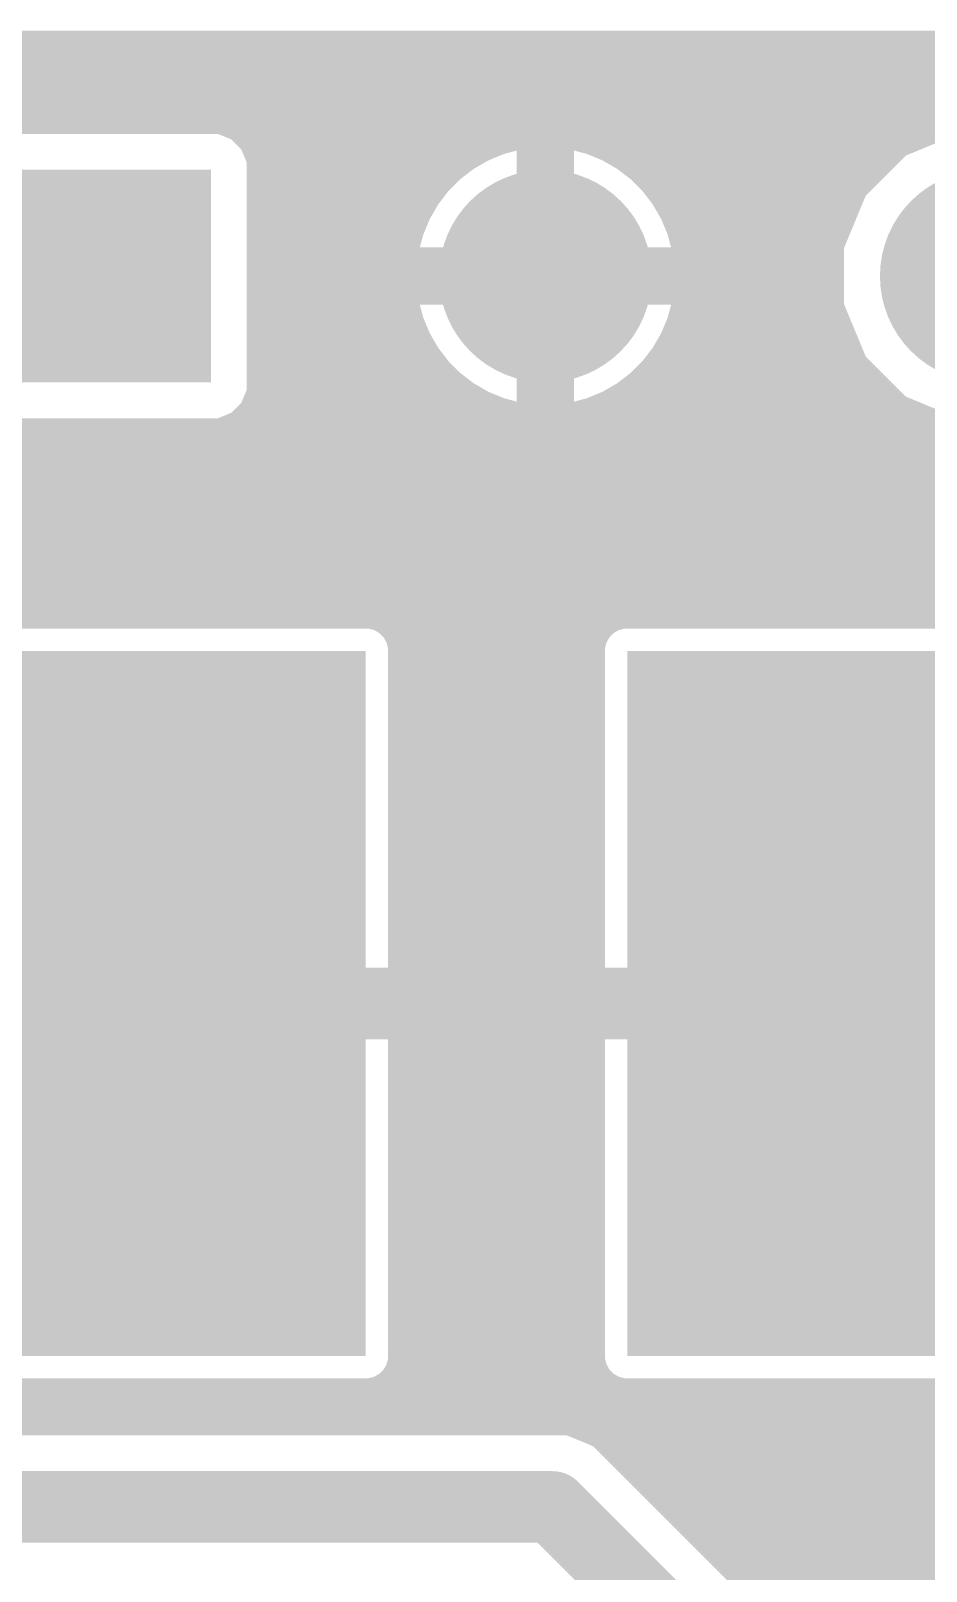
# Model space of a CAD drawing. Extents: x 0.9 to 48.7, y 1 to 48.5.
# Drawn here: x 19.48 to 29.64, y 31.02 to 48.5 of the extents above; entities that cross this region are included whole.
import ezdxf

# ---------------------------------------------------------------- set-up
doc = ezdxf.new("R2010")
doc.units = 0
doc.layers.add('1', color=22, linetype='CONTINUOUS')
doc.layers.add('17', color=82, linetype='CONTINUOUS')

# ---------------------------------------------------------------- blocks, each defined once
blk = doc.blocks.new('RECT')
blk.add_solid([(-0.5, -0.5), (0.5, -0.5), (-0.5, 0.5), (0.5, 0.5)])
blk = doc.blocks.new('SQUAREP')
blk.add_solid([(-0.5, -0.5), (0.5, -0.5), (-0.5, 0.5), (0.5, 0.5)])
blk = doc.blocks.new('ROUNDP')
at = {"const_width": 0.5}
blk.add_lwpolyline([(0, -0.25, 1), (0, 0.25, 1), (0, -0.25)], format="xyb", dxfattribs=at)

msp = doc.modelspace()

# ---------------------------------------------------------------- linework, layer by layer
at = {"layer": '1'}
for points, const_width in [([(1.2192, 48.3008), (47.9808, 48.3008)], 0.4064), ([(1.2192, 47.9552), (47.9808, 47.9552)], 0.4064), ([(1.2192, 47.5488), (47.9808, 47.5488)], 0.4064), ([(21.6478, 47.5361), (18.9922, 47.5361)], 0.4064), ([(21.8718, 47.4433), (21.6478, 47.5361)], 0.4064), ([(29.9588, 47.5361), (29.2913, 47.2596)], 0.4064), ([(22.0433, 47.2718), (21.8718, 47.4433)], 0.4064), ([(24.9947, 47.3552), (24.7841, 47.2988)], 0.4064), ([(25.1982, 47.382), (24.9947, 47.3552)], 0.4064), ([(25.1982, 45.8418), (25.1982, 47.382)], 0.4064), ([(25.4418, 47.382), (25.4418, 45.8418)], 0.4064), ([(25.6453, 47.3552), (25.4418, 47.382)], 0.4064), ([(25.8559, 47.2988), (25.6453, 47.3552)], 0.4064), ([(22.1361, 47.0478), (22.0433, 47.2718)], 0.4064), ([(24.5826, 47.2153), (24.3937, 47.1063)], 0.4064), ([(24.7841, 47.2988), (24.5826, 47.2153)], 0.4064), ([(26.0574, 47.2153), (25.8559, 47.2988)], 0.4064), ([(26.2463, 47.1063), (26.0574, 47.2153)], 0.4064), ([(29.2913, 47.2596), (28.7804, 46.7487)], 0.4064), ([(22.0969, 47.1424), (24.4563, 47.1424)], 0.4064), ([(22.1361, 44.3922), (22.1361, 47.0478)], 0.4064), ([(24.3937, 47.1063), (24.2207, 46.9735)], 0.4064), ([(25.1982, 47.1424), (25.4418, 47.1424)], 0.4064), ([(26.1837, 47.1424), (29.174, 47.1424)], 0.4064), ([(26.4193, 46.9735), (26.2463, 47.1063)], 0.4064), ([(24.2207, 46.9735), (24.0665, 46.8193)], 0.4064), ([(26.5735, 46.8193), (26.4193, 46.9735)], 0.4064), ([(22.1361, 46.736), (24.0026, 46.736)], 0.4064), ([(24.0665, 46.8193), (23.9337, 46.6463)], 0.4064), ([(25.1982, 46.736), (25.4418, 46.736)], 0.4064), ([(26.7063, 46.6463), (26.5735, 46.8193)], 0.4064), ([(26.6374, 46.736), (28.7751, 46.736)], 0.4064), ([(28.7804, 46.7487), (28.5039, 46.0812)], 0.4064), ([(23.9337, 46.6463), (23.8247, 46.4574)], 0.4064), ([(26.8153, 46.4574), (26.7063, 46.6463)], 0.4064), ([(22.1361, 46.3296), (23.7717, 46.3296)], 0.4064), ([(23.8247, 46.4574), (23.7412, 46.2559)], 0.4064), ([(25.1982, 46.3296), (25.4418, 46.3296)], 0.4064), ([(26.8988, 46.2559), (26.8153, 46.4574)], 0.4064), ([(26.8683, 46.3296), (28.6068, 46.3296)], 0.4064), ([(23.7412, 46.2559), (23.6848, 46.0453)], 0.4064), ([(26.9552, 46.0453), (26.8988, 46.2559)], 0.4064), ([(23.6848, 46.0453), (23.658, 45.8418)], 0.4064), ([(26.982, 45.8418), (26.9552, 46.0453)], 0.4064), ([(28.5039, 46.0812), (28.5039, 45.3588)], 0.4064), ([(20.32, 45.72), (11.43, 45.72)], 0.8128), ([(22.1361, 45.9232), (23.6687, 45.9232)], 0.4064), ([(23.658, 45.8418), (25.1982, 45.8418)], 0.4064), ([(25.1982, 45.9232), (25.4418, 45.9232)], 0.4064), ([(25.4418, 45.8418), (25.1982, 45.8418)], 0.4064), ([(25.1982, 45.8418), (25.1982, 45.5982)], 0.4064), ([(25.4418, 45.5982), (25.4418, 45.8418)], 0.4064), ([(25.4418, 45.8418), (26.982, 45.8418)], 0.4064), ([(26.9713, 45.9232), (28.5039, 45.9232)], 0.4064), ([(22.1361, 45.5168), (23.6687, 45.5168)], 0.4064), ([(25.1982, 45.5982), (23.658, 45.5982)], 0.4064), ([(23.658, 45.5982), (23.6848, 45.3947)], 0.4064), ([(25.1982, 44.058), (25.1982, 45.5982)], 0.4064), ([(25.1982, 45.5982), (25.4418, 45.5982)], 0.4064), ([(25.1982, 45.5168), (25.4418, 45.5168)], 0.4064), ([(25.4418, 45.5982), (25.4418, 44.058)], 0.4064), ([(26.982, 45.5982), (25.4418, 45.5982)], 0.4064), ([(26.9552, 45.3947), (26.982, 45.5982)], 0.4064), ([(26.9713, 45.5168), (28.5039, 45.5168)], 0.4064), ([(23.6848, 45.3947), (23.7412, 45.1841)], 0.4064), ([(26.8988, 45.1841), (26.9552, 45.3947)], 0.4064), ([(28.5039, 45.3588), (28.7804, 44.6913)], 0.4064), ([(22.1361, 45.1104), (23.7717, 45.1104)], 0.4064), ([(23.7412, 45.1841), (23.8247, 44.9826)], 0.4064), ([(25.1982, 45.1104), (25.4418, 45.1104)], 0.4064), ([(26.8153, 44.9826), (26.8988, 45.1841)], 0.4064), ([(26.8683, 45.1104), (28.6068, 45.1104)], 0.4064), ([(23.8247, 44.9826), (23.9337, 44.7937)], 0.4064), ([(26.7063, 44.7937), (26.8153, 44.9826)], 0.4064), ([(23.9337, 44.7937), (24.0665, 44.6207)], 0.4064), ([(26.5735, 44.6207), (26.7063, 44.7937)], 0.4064), ([(22.1361, 44.704), (24.0026, 44.704)], 0.4064), ([(24.0665, 44.6207), (24.2207, 44.4665)], 0.4064), ([(25.1982, 44.704), (25.4418, 44.704)], 0.4064), ([(26.4193, 44.4665), (26.5735, 44.6207)], 0.4064), ([(26.6374, 44.704), (28.7751, 44.704)], 0.4064), ([(28.7804, 44.6913), (29.2913, 44.1804)], 0.4064), ([(22.0433, 44.1682), (22.1361, 44.3922)], 0.4064), ([(24.2207, 44.4665), (24.3937, 44.3337)], 0.4064), ([(26.2463, 44.3337), (26.4193, 44.4665)], 0.4064), ([(22.0969, 44.2976), (24.4563, 44.2976)], 0.4064), ([(24.3937, 44.3337), (24.5826, 44.2247)], 0.4064), ([(24.5826, 44.2247), (24.7841, 44.1412)], 0.4064), ([(25.1982, 44.2976), (25.4418, 44.2976)], 0.4064), ([(25.8559, 44.1412), (26.0574, 44.2247)], 0.4064), ([(26.0574, 44.2247), (26.2463, 44.3337)], 0.4064), ([(26.1837, 44.2976), (29.174, 44.2976)], 0.4064), ([(21.8718, 43.9967), (22.0433, 44.1682)], 0.4064), ([(24.7841, 44.1412), (24.9947, 44.0848)], 0.4064), ([(24.9947, 44.0848), (25.1982, 44.058)], 0.4064), ([(25.4418, 44.058), (25.6453, 44.0848)], 0.4064), ([(25.6453, 44.0848), (25.8559, 44.1412)], 0.4064), ([(29.2913, 44.1804), (29.9588, 43.9039)], 0.4064), ([(11.038, 43.8912), (38.492, 43.8912)], 0.4064), ([(18.9922, 43.9039), (21.6478, 43.9039)], 0.4064), ([(21.6478, 43.9039), (21.8718, 43.9967)], 0.4064), ([(10.6316, 43.4848), (38.8984, 43.4848)], 0.4064), ([(10.2252, 43.0784), (39.3048, 43.0784)], 0.4064), ([(9.8188, 42.672), (39.7112, 42.672)], 0.4064), ([(9.4124, 42.2656), (40.1176, 42.2656)], 0.4064), ([(23.3402, 41.9222), (17.9832, 41.9222)], 0.4064), ([(23.4565, 41.891), (23.3402, 41.9222)], 0.4064), ([(23.5607, 41.8309), (23.4565, 41.891)], 0.4064), ([(23.5116, 41.8592), (26.0184, 41.8592)], 0.4064), ([(23.6458, 41.7457), (23.5607, 41.8309)], 0.4064), ([(25.9693, 41.8309), (25.8841, 41.7457)], 0.4064), ([(26.0735, 41.891), (25.9693, 41.8309)], 0.4064), ([(26.1898, 41.9222), (26.0735, 41.891)], 0.4064), ([(31.5468, 41.9222), (26.1898, 41.9222)], 0.4064), ([(23.706, 41.6415), (23.6458, 41.7457)], 0.4064), ([(23.7372, 41.5252), (23.706, 41.6415)], 0.4064), ([(25.824, 41.6415), (25.7928, 41.5252)], 0.4064), ([(25.8841, 41.7457), (25.824, 41.6415)], 0.4064), ([(23.7372, 37.6682), (23.7372, 41.5252)], 0.4064), ([(23.7372, 41.4528), (25.7928, 41.4528)], 0.4064), ([(25.7928, 41.5252), (25.7928, 37.6682)], 0.4064), ([(23.7372, 41.0464), (25.7928, 41.0464)], 0.4064), ([(23.7372, 40.64), (25.7928, 40.64)], 0.4064), ([(23.7372, 40.2336), (25.7928, 40.2336)], 0.4064), ([(23.7372, 39.8272), (25.7928, 39.8272)], 0.4064), ([(23.7372, 39.4208), (25.7928, 39.4208)], 0.4064), ([(23.7372, 39.0144), (25.7928, 39.0144)], 0.4064), ([(23.7372, 38.608), (25.7928, 38.608)], 0.4064), ([(23.7372, 38.2016), (25.7928, 38.2016)], 0.4064), ([(23.7372, 37.7952), (25.7928, 37.7952)], 0.4064), ([(17.9832, 37.6682), (23.7372, 37.6682)], 0.4064), ([(25.7928, 37.6682), (31.5468, 37.6682)], 0.4064), ([(17.9832, 37.3888), (31.5468, 37.3888)], 0.4064), ([(23.7372, 37.2618), (17.9832, 37.2618)], 0.4064), ([(23.7372, 33.4048), (23.7372, 37.2618)], 0.4064), ([(31.5468, 37.2618), (25.7928, 37.2618)], 0.4064), ([(25.7928, 37.2618), (25.7928, 33.4048)], 0.4064), ([(23.7372, 36.9824), (25.7928, 36.9824)], 0.4064), ([(23.7372, 36.576), (25.7928, 36.576)], 0.4064), ([(23.7372, 36.1696), (25.7928, 36.1696)], 0.4064), ([(23.7372, 35.7632), (25.7928, 35.7632)], 0.4064), ([(23.7372, 35.3568), (25.7928, 35.3568)], 0.4064), ([(23.7372, 34.9504), (25.7928, 34.9504)], 0.4064), ([(23.7372, 34.544), (25.7928, 34.544)], 0.4064), ([(23.7372, 34.1376), (25.7928, 34.1376)], 0.4064), ([(23.7372, 33.7312), (25.7928, 33.7312)], 0.4064), ([(23.706, 33.2885), (23.7372, 33.4048)], 0.4064), ([(25.7928, 33.4048), (25.824, 33.2885)], 0.4064), ([(23.6458, 33.1843), (23.706, 33.2885)], 0.4064), ([(23.7158, 33.3248), (25.8142, 33.3248)], 0.4064), ([(25.824, 33.2885), (25.8841, 33.1843)], 0.4064), ([(23.3402, 33.0078), (23.4565, 33.039)], 0.4064), ([(23.4565, 33.039), (23.5607, 33.0991)], 0.4064), ([(23.5607, 33.0991), (23.6458, 33.1843)], 0.4064), ([(25.8841, 33.1843), (25.9693, 33.0991)], 0.4064), ([(25.9693, 33.0991), (26.0735, 33.039)], 0.4064), ([(26.0735, 33.039), (26.1898, 33.0078)], 0.4064), ([(6.1305, 32.9184), (39.624, 32.9184)], 0.4064), ([(17.9832, 33.0078), (23.3402, 33.0078)], 0.4064), ([(26.1898, 33.0078), (31.5468, 33.0078)], 0.4064), ([(25.6021, 32.766), (12.4979, 32.766)], 0.4064), ([(25.9755, 32.6113), (25.6021, 32.766)], 0.4064), ([(26.2613, 32.3255), (25.9755, 32.6113)], 0.4064), ([(26.0748, 32.512), (39.624, 32.512)], 0.4064), ([(28.9255, 29.6613), (26.2613, 32.3255)], 0.4064), ([(26.2613, 32.3255), (26.2613, 32.3255)], 0.4064), ([(26.4812, 32.1056), (39.624, 32.1056)], 0.4064), ([(25.4, 31.75), (12.7, 31.75)], 0.8128), ([(28.35, 28.8), (25.4, 31.75)], 0.8128), ([(26.8876, 31.6992), (39.624, 31.6992)], 0.4064), ([(27.294, 31.2928), (39.624, 31.2928)], 0.4064), ([(27.7004, 30.8864), (39.624, 30.8864)], 0.4064)]:
    msp.add_lwpolyline(points, dxfattribs=dict(at, const_width=const_width))
for points, const_width in [([(21.6866, 47.63, 1), (21.6089, 47.4422)], 0.2032), ([(21.6478, 47.4345, 1), (21.6478, 47.6377)], 0.2032), ([(21.9437, 47.5151, 1), (21.8, 47.3714)], 0.2032), ([(21.8329, 47.3494, 1), (21.9107, 47.5372)], 0.2032), ([(24.9815, 47.456, 1), (25.008, 47.2545)], 0.2032), ([(25.021, 47.2571, 1), (24.9684, 47.4534)], 0.2032), ([(25.2998, 47.382, 1), (25.0966, 47.382)], 0.2032), ([(25.2115, 47.2813, 1), (25.1849, 47.4827)], 0.2032), ([(25.5434, 47.382, 1), (25.3402, 47.382)], 0.2032), ([(25.4551, 47.4827, 1), (25.4285, 47.2813)], 0.2032), ([(25.6716, 47.4534, 1), (25.619, 47.2571)], 0.2032), ([(25.632, 47.2545, 1), (25.6585, 47.456)], 0.2032), ([(22.1372, 47.3107, 1), (21.9494, 47.2329)], 0.2032), ([(21.9714, 47.2, 1), (22.1151, 47.3437)], 0.2032), ([(24.5437, 47.3092, 1), (24.6215, 47.1215)], 0.2032), ([(24.6334, 47.1273, 1), (24.5318, 47.3033)], 0.2032), ([(24.7578, 47.3969, 1), (24.8104, 47.2006)], 0.2032), ([(24.823, 47.2049, 1), (24.7452, 47.3927)], 0.2032), ([(25.8948, 47.3927, 1), (25.817, 47.2049)], 0.2032), ([(25.8296, 47.2006, 1), (25.8822, 47.3969)], 0.2032), ([(26.1082, 47.3033, 1), (26.0066, 47.1273)], 0.2032), ([(26.0185, 47.1215, 1), (26.0963, 47.3092)], 0.2032), ([(29.2524, 47.3535, 1), (29.3301, 47.1657)], 0.2032), ([(29.3631, 47.1878, 1), (29.2194, 47.3315)], 0.2032), ([(22.0969, 47.244, 1), (22.0969, 47.0408)], 0.2032), ([(22.2377, 47.0478, 1), (22.0345, 47.0478)], 0.2032), ([(24.3429, 47.1943, 1), (24.4445, 47.0183)], 0.2032), ([(24.4556, 47.0257, 1), (24.3319, 47.1869)], 0.2032), ([(24.4563, 47.0408, 1), (24.4563, 47.244)], 0.2032), ([(25.1982, 47.244, 1), (25.1982, 47.0408)], 0.2032), ([(25.4418, 47.0408, 1), (25.4418, 47.244)], 0.2032), ([(26.1837, 47.244, 1), (26.1837, 47.0408)], 0.2032), ([(26.3081, 47.1869, 1), (26.1844, 47.0257)], 0.2032), ([(26.1955, 47.0183, 1), (26.2971, 47.1943)], 0.2032), ([(29.174, 47.0408, 1), (29.174, 47.244)], 0.2032), ([(22.0422, 47.0089, 1), (22.23, 47.0866)], 0.2032), ([(24.1588, 47.0541, 1), (24.2825, 46.8929)], 0.2032), ([(24.2925, 46.9017, 1), (24.1488, 47.0454)], 0.2032), ([(26.4911, 47.0454, 1), (26.3475, 46.9017)], 0.2032), ([(26.3575, 46.8929, 1), (26.4812, 47.0541)], 0.2032), ([(22.1361, 46.8376, 1), (22.1361, 46.6344)], 0.2032), ([(23.9946, 46.8911, 1), (24.1383, 46.7475)], 0.2032), ([(24.1471, 46.7575, 1), (23.9859, 46.8812)], 0.2032), ([(24.0026, 46.6344, 1), (24.0026, 46.8376)], 0.2032), ([(25.1982, 46.8376, 1), (25.1982, 46.6344)], 0.2032), ([(25.4418, 46.6344, 1), (25.4418, 46.8376)], 0.2032), ([(26.6541, 46.8812, 1), (26.4929, 46.7575)], 0.2032), ([(26.5017, 46.7475, 1), (26.6454, 46.8911)], 0.2032), ([(26.6374, 46.8376, 1), (26.6374, 46.6344)], 0.2032), ([(28.7085, 46.8206, 1), (28.8522, 46.6769)], 0.2032), ([(28.8743, 46.7099, 1), (28.6865, 46.7876)], 0.2032), ([(28.7751, 46.6344, 1), (28.7751, 46.8376)], 0.2032), ([(23.8531, 46.7081, 1), (24.0143, 46.5844)], 0.2032), ([(24.0217, 46.5955, 1), (23.8457, 46.6971)], 0.2032), ([(26.7943, 46.6971, 1), (26.6183, 46.5955)], 0.2032), ([(26.6257, 46.5844, 1), (26.7869, 46.7081)], 0.2032), ([(22.1361, 46.4312, 1), (22.1361, 46.228)], 0.2032), ([(23.7367, 46.5082, 1), (23.9127, 46.4066)], 0.2032), ([(23.9185, 46.4185, 1), (23.7308, 46.4963)], 0.2032), ([(23.7717, 46.228, 1), (23.7717, 46.4312)], 0.2032), ([(25.1982, 46.4312, 1), (25.1982, 46.228)], 0.2032), ([(25.4418, 46.228, 1), (25.4418, 46.4312)], 0.2032), ([(26.9092, 46.4963, 1), (26.7215, 46.4185)], 0.2032), ([(26.7273, 46.4066, 1), (26.9033, 46.5082)], 0.2032), ([(26.8683, 46.4312, 1), (26.8683, 46.228)], 0.2032), ([(28.6068, 46.228, 1), (28.6068, 46.4312)], 0.2032), ([(23.6473, 46.2948, 1), (23.8351, 46.217)], 0.2032), ([(23.8394, 46.2296, 1), (23.6431, 46.2822)], 0.2032), ([(26.9969, 46.2822, 1), (26.8006, 46.2296)], 0.2032), ([(26.8049, 46.217, 1), (26.9927, 46.2948)], 0.2032), ([(23.5866, 46.0716, 1), (23.7829, 46.019)], 0.2032), ([(23.7855, 46.032, 1), (23.584, 46.0585)], 0.2032), ([(27.056, 46.0585, 1), (26.8545, 46.032)], 0.2032), ([(26.8571, 46.019, 1), (27.0534, 46.0716)], 0.2032), ([(28.6055, 46.0812, 1), (28.4023, 46.0812)], 0.2032), ([(28.41, 46.1201, 1), (28.5978, 46.0424)], 0.2032), ([(20.32, 45.5168, 1), (20.32, 45.9232)], 0.4064), ([(22.1361, 46.0248, 1), (22.1361, 45.8216)], 0.2032), ([(23.658, 45.9434, 1), (23.658, 45.7402)], 0.2032), ([(23.6687, 45.8216, 1), (23.6687, 46.0248)], 0.2032), ([(25.1982, 46.0248, 1), (25.1982, 45.8216)], 0.2032), ([(25.1982, 45.9434, 1), (25.1982, 45.7402)], 0.2032), ([(25.2998, 45.8418, 1), (25.0966, 45.8418)], 0.2032), ([(25.1982, 45.7402, 1), (25.1982, 45.9434)], 0.2032), ([(25.5434, 45.8418, 1), (25.3402, 45.8418)], 0.2032), ([(25.4418, 45.9434, 1), (25.4418, 45.7402)], 0.2032), ([(25.4418, 45.8216, 1), (25.4418, 46.0248)], 0.2032), ([(25.4418, 45.7402, 1), (25.4418, 45.9434)], 0.2032), ([(26.9713, 46.0248, 1), (26.9713, 45.8216)], 0.2032), ([(26.982, 45.7402, 1), (26.982, 45.9434)], 0.2032), ([(28.5039, 45.8216, 1), (28.5039, 46.0248)], 0.2032), ([(23.5572, 45.8551, 1), (23.7587, 45.8285)], 0.2032), ([(25.0966, 45.8418, 1), (25.2998, 45.8418)], 0.2032), ([(25.3402, 45.8418, 1), (25.5434, 45.8418)], 0.2032), ([(26.8813, 45.8285, 1), (27.0827, 45.8551)], 0.2032), ([(22.1361, 45.6184, 1), (22.1361, 45.4152)], 0.2032), ([(23.7587, 45.6115, 1), (23.5572, 45.5849)], 0.2032), ([(23.658, 45.6998, 1), (23.658, 45.4966)], 0.2032), ([(23.6687, 45.4152, 1), (23.6687, 45.6184)], 0.2032), ([(25.2998, 45.5982, 1), (25.0966, 45.5982)], 0.2032), ([(25.1982, 45.6998, 1), (25.1982, 45.4966)], 0.2032), ([(25.1982, 45.6184, 1), (25.1982, 45.4152)], 0.2032), ([(25.0966, 45.5982, 1), (25.2998, 45.5982)], 0.2032), ([(25.1982, 45.4966, 1), (25.1982, 45.6998)], 0.2032), ([(25.5434, 45.5982, 1), (25.3402, 45.5982)], 0.2032), ([(25.4418, 45.6998, 1), (25.4418, 45.4966)], 0.2032), ([(25.3402, 45.5982, 1), (25.5434, 45.5982)], 0.2032), ([(25.4418, 45.4966, 1), (25.4418, 45.6998)], 0.2032), ([(25.4418, 45.4152, 1), (25.4418, 45.6184)], 0.2032), ([(26.9713, 45.6184, 1), (26.9713, 45.4152)], 0.2032), ([(27.0827, 45.5849, 1), (26.8813, 45.6115)], 0.2032), ([(26.982, 45.4966, 1), (26.982, 45.6998)], 0.2032), ([(28.5039, 45.4152, 1), (28.5039, 45.6184)], 0.2032), ([(23.7829, 45.421, 1), (23.5866, 45.3684)], 0.2032), ([(23.584, 45.3815, 1), (23.7855, 45.408)], 0.2032), ([(26.8545, 45.408, 1), (27.056, 45.3815)], 0.2032), ([(27.0534, 45.3684, 1), (26.8571, 45.421)], 0.2032), ([(28.5978, 45.3976, 1), (28.41, 45.3199)], 0.2032), ([(28.4023, 45.3588, 1), (28.6055, 45.3588)], 0.2032), ([(22.1361, 45.212, 1), (22.1361, 45.0088)], 0.2032), ([(23.8351, 45.223, 1), (23.6473, 45.1452)], 0.2032), ([(23.6431, 45.1578, 1), (23.8394, 45.2104)], 0.2032), ([(23.7717, 45.0088, 1), (23.7717, 45.212)], 0.2032), ([(25.1982, 45.212, 1), (25.1982, 45.0088)], 0.2032), ([(25.4418, 45.0088, 1), (25.4418, 45.212)], 0.2032), ([(26.8683, 45.212, 1), (26.8683, 45.0088)], 0.2032), ([(26.8006, 45.2104, 1), (26.9969, 45.1578)], 0.2032), ([(26.9927, 45.1452, 1), (26.8049, 45.223)], 0.2032), ([(28.6068, 45.0088, 1), (28.6068, 45.212)], 0.2032), ([(23.9127, 45.0334, 1), (23.7367, 44.9318)], 0.2032), ([(23.7308, 44.9437, 1), (23.9185, 45.0215)], 0.2032), ([(26.7215, 45.0215, 1), (26.9092, 44.9437)], 0.2032), ([(26.9033, 44.9318, 1), (26.7273, 45.0334)], 0.2032), ([(24.0143, 44.8556, 1), (23.8531, 44.7319)], 0.2032), ([(23.8457, 44.7429, 1), (24.0217, 44.8445)], 0.2032), ([(26.6183, 44.8445, 1), (26.7943, 44.7429)], 0.2032), ([(26.7869, 44.7319, 1), (26.6257, 44.8556)], 0.2032), ([(22.1361, 44.8056, 1), (22.1361, 44.6024)], 0.2032), ([(24.1383, 44.6925, 1), (23.9946, 44.5488)], 0.2032), ([(23.9859, 44.5588, 1), (24.1471, 44.6825)], 0.2032), ([(24.0026, 44.6024, 1), (24.0026, 44.8056)], 0.2032), ([(25.1982, 44.8056, 1), (25.1982, 44.6024)], 0.2032), ([(25.4418, 44.6024, 1), (25.4418, 44.8056)], 0.2032), ([(26.4929, 44.6825, 1), (26.6541, 44.5588)], 0.2032), ([(26.6454, 44.5488, 1), (26.5017, 44.6925)], 0.2032), ([(26.6374, 44.8056, 1), (26.6374, 44.6024)], 0.2032), ([(28.8522, 44.7631, 1), (28.7085, 44.6194)], 0.2032), ([(28.6865, 44.6524, 1), (28.8743, 44.7301)], 0.2032), ([(28.7751, 44.6024, 1), (28.7751, 44.8056)], 0.2032), ([(22.23, 44.3534, 1), (22.0422, 44.4311)], 0.2032), ([(24.2825, 44.5471, 1), (24.1588, 44.3859)], 0.2032), ([(24.1488, 44.3946, 1), (24.2925, 44.5383)], 0.2032), ([(26.3475, 44.5383, 1), (26.4911, 44.3946)], 0.2032), ([(26.4812, 44.3859, 1), (26.3575, 44.5471)], 0.2032), ([(22.0969, 44.3992, 1), (22.0969, 44.196)], 0.2032), ([(22.0345, 44.3922, 1), (22.2377, 44.3922)], 0.2032), ([(24.4445, 44.4217, 1), (24.3429, 44.2457)], 0.2032), ([(24.3319, 44.2531, 1), (24.4556, 44.4143)], 0.2032), ([(24.4563, 44.196, 1), (24.4563, 44.3992)], 0.2032), ([(24.6215, 44.3185, 1), (24.5437, 44.1308)], 0.2032), ([(24.5318, 44.1367, 1), (24.6334, 44.3127)], 0.2032), ([(25.1982, 44.3992, 1), (25.1982, 44.196)], 0.2032), ([(25.4418, 44.196, 1), (25.4418, 44.3992)], 0.2032), ([(26.0066, 44.3127, 1), (26.1082, 44.1367)], 0.2032), ([(26.0963, 44.1308, 1), (26.0185, 44.3185)], 0.2032), ([(26.1837, 44.3992, 1), (26.1837, 44.196)], 0.2032), ([(26.1844, 44.4143, 1), (26.3081, 44.2531)], 0.2032), ([(26.2971, 44.2457, 1), (26.1955, 44.4217)], 0.2032), ([(29.174, 44.196, 1), (29.174, 44.3992)], 0.2032), ([(21.9494, 44.2071, 1), (22.1372, 44.1293)], 0.2032), ([(22.1151, 44.0963, 1), (21.9714, 44.24)], 0.2032), ([(24.8104, 44.2394, 1), (24.7578, 44.0431)], 0.2032), ([(24.7452, 44.0473, 1), (24.823, 44.2351)], 0.2032), ([(25.008, 44.1855, 1), (24.9815, 43.984)], 0.2032), ([(24.9684, 43.9866, 1), (25.021, 44.1829)], 0.2032), ([(25.1849, 43.9572, 1), (25.2115, 44.1587)], 0.2032), ([(25.4285, 44.1587, 1), (25.4551, 43.9572)], 0.2032), ([(25.619, 44.1829, 1), (25.6716, 43.9866)], 0.2032), ([(25.6585, 43.984, 1), (25.632, 44.1855)], 0.2032), ([(25.817, 44.2351, 1), (25.8948, 44.0473)], 0.2032), ([(25.8822, 44.0431, 1), (25.8296, 44.2394)], 0.2032), ([(29.3301, 44.2743, 1), (29.2524, 44.0865)], 0.2032), ([(29.2194, 44.1085, 1), (29.3631, 44.2522)], 0.2032), ([(21.6089, 43.9978, 1), (21.6866, 43.81)], 0.2032), ([(21.6478, 43.8023, 1), (21.6478, 44.0055)], 0.2032), ([(21.8, 44.0685, 1), (21.9437, 43.9249)], 0.2032), ([(21.9107, 43.9028, 1), (21.8329, 44.0906)], 0.2032), ([(25.0966, 44.058, 1), (25.2998, 44.058)], 0.2032), ([(25.3402, 44.058, 1), (25.5434, 44.058)], 0.2032), ([(23.3665, 42.0203, 1), (23.3139, 41.8241)], 0.2032), ([(23.3402, 41.8206, 1), (23.3402, 42.0238)], 0.2032), ([(23.5073, 41.979, 1), (23.4057, 41.8031)], 0.2032), ([(23.5116, 41.9608, 1), (23.5116, 41.7576)], 0.2032), ([(23.4302, 41.7929, 1), (23.4828, 41.9892)], 0.2032), ([(23.6326, 41.9027, 1), (23.4889, 41.759)], 0.2032), ([(23.5099, 41.7429, 1), (23.6115, 41.9188)], 0.2032), ([(25.9185, 41.9188, 1), (26.0201, 41.7429)], 0.2032), ([(26.0411, 41.759, 1), (25.8974, 41.9027)], 0.2032), ([(26.0472, 41.9892, 1), (26.0998, 41.7929)], 0.2032), ([(26.0184, 41.7576, 1), (26.0184, 41.9608)], 0.2032), ([(26.1243, 41.8031, 1), (26.0227, 41.979)], 0.2032), ([(26.1898, 42.0238, 1), (26.1898, 41.8206)], 0.2032), ([(26.2161, 41.8241, 1), (26.1635, 42.0203)], 0.2032), ([(23.7338, 41.7965, 1), (23.5579, 41.6949)], 0.2032), ([(23.574, 41.6739, 1), (23.7177, 41.8176)], 0.2032), ([(23.8042, 41.6678, 1), (23.6079, 41.6152)], 0.2032), ([(23.6181, 41.5907, 1), (23.794, 41.6923)], 0.2032), ([(25.736, 41.6923, 1), (25.9119, 41.5907)], 0.2032), ([(25.9221, 41.6152, 1), (25.7258, 41.6678)], 0.2032), ([(25.8123, 41.8176, 1), (25.956, 41.6739)], 0.2032), ([(25.9721, 41.6949, 1), (25.7962, 41.7965)], 0.2032), ([(23.8388, 41.5252, 1), (23.6356, 41.5252)], 0.2032), ([(23.7372, 41.5544, 1), (23.7372, 41.3512)], 0.2032), ([(23.6391, 41.4989, 1), (23.8353, 41.5515)], 0.2032), ([(25.8944, 41.5252, 1), (25.6912, 41.5252)], 0.2032), ([(25.6947, 41.5515, 1), (25.8909, 41.4989)], 0.2032), ([(25.7928, 41.3512, 1), (25.7928, 41.5544)], 0.2032), ([(23.7372, 41.148, 1), (23.7372, 40.9448)], 0.2032), ([(25.7928, 40.9448, 1), (25.7928, 41.148)], 0.2032), ([(23.7372, 40.7416, 1), (23.7372, 40.5384)], 0.2032), ([(25.7928, 40.5384, 1), (25.7928, 40.7416)], 0.2032), ([(23.7372, 40.3352, 1), (23.7372, 40.132)], 0.2032), ([(25.7928, 40.132, 1), (25.7928, 40.3352)], 0.2032), ([(23.7372, 39.9288, 1), (23.7372, 39.7256)], 0.2032), ([(25.7928, 39.7256, 1), (25.7928, 39.9288)], 0.2032), ([(23.7372, 39.5224, 1), (23.7372, 39.3192)], 0.2032), ([(25.7928, 39.3192, 1), (25.7928, 39.5224)], 0.2032), ([(23.7372, 39.116, 1), (23.7372, 38.9128)], 0.2032), ([(25.7928, 38.9128, 1), (25.7928, 39.116)], 0.2032), ([(23.7372, 38.7096, 1), (23.7372, 38.5064)], 0.2032), ([(25.7928, 38.5064, 1), (25.7928, 38.7096)], 0.2032), ([(23.7372, 38.3032, 1), (23.7372, 38.1)], 0.2032), ([(25.7928, 38.1, 1), (25.7928, 38.3032)], 0.2032), ([(23.7372, 37.8968, 1), (23.7372, 37.6936)], 0.2032), ([(25.7928, 37.6936, 1), (25.7928, 37.8968)], 0.2032), ([(23.6356, 37.6682, 1), (23.8388, 37.6682)], 0.2032), ([(23.7372, 37.5666, 1), (23.7372, 37.7698)], 0.2032), ([(25.7928, 37.7698, 1), (25.7928, 37.5666)], 0.2032), ([(25.6912, 37.6682, 1), (25.8944, 37.6682)], 0.2032), ([(23.8388, 37.2618, 1), (23.6356, 37.2618)], 0.2032), ([(23.7372, 37.1602, 1), (23.7372, 37.3634)], 0.2032), ([(25.7928, 37.3634, 1), (25.7928, 37.1602)], 0.2032), ([(25.8944, 37.2618, 1), (25.6912, 37.2618)], 0.2032), ([(23.7372, 37.084, 1), (23.7372, 36.8808)], 0.2032), ([(25.7928, 36.8808, 1), (25.7928, 37.084)], 0.2032), ([(23.7372, 36.6776, 1), (23.7372, 36.4744)], 0.2032), ([(25.7928, 36.4744, 1), (25.7928, 36.6776)], 0.2032), ([(23.7372, 36.2712, 1), (23.7372, 36.068)], 0.2032), ([(25.7928, 36.068, 1), (25.7928, 36.2712)], 0.2032), ([(23.7372, 35.8648, 1), (23.7372, 35.6616)], 0.2032), ([(25.7928, 35.6616, 1), (25.7928, 35.8648)], 0.2032), ([(23.7372, 35.4584, 1), (23.7372, 35.2552)], 0.2032), ([(25.7928, 35.2552, 1), (25.7928, 35.4584)], 0.2032), ([(23.7372, 35.052, 1), (23.7372, 34.8488)], 0.2032), ([(25.7928, 34.8488, 1), (25.7928, 35.052)], 0.2032), ([(23.7372, 34.6456, 1), (23.7372, 34.4424)], 0.2032), ([(25.7928, 34.4424, 1), (25.7928, 34.6456)], 0.2032), ([(23.7372, 34.2392, 1), (23.7372, 34.036)], 0.2032), ([(25.7928, 34.036, 1), (25.7928, 34.2392)], 0.2032), ([(23.7372, 33.8328, 1), (23.7372, 33.6296)], 0.2032), ([(25.7928, 33.6296, 1), (25.7928, 33.8328)], 0.2032), ([(23.8353, 33.3785, 1), (23.6391, 33.4311)], 0.2032), ([(25.8909, 33.4311, 1), (25.6947, 33.3785)], 0.2032), ([(23.6079, 33.3148, 1), (23.8042, 33.2622)], 0.2032), ([(23.7158, 33.4264, 1), (23.7158, 33.2232)], 0.2032), ([(23.794, 33.2377, 1), (23.6181, 33.3393)], 0.2032), ([(23.6356, 33.4048, 1), (23.8388, 33.4048)], 0.2032), ([(25.6912, 33.4048, 1), (25.8944, 33.4048)], 0.2032), ([(25.9119, 33.3393, 1), (25.736, 33.2377)], 0.2032), ([(25.7258, 33.2622, 1), (25.9221, 33.3148)], 0.2032), ([(25.8142, 33.2232, 1), (25.8142, 33.4264)], 0.2032), ([(23.4057, 33.1269, 1), (23.5073, 32.951)], 0.2032), ([(23.4828, 32.9408, 1), (23.4302, 33.1371)], 0.2032), ([(23.4889, 33.171, 1), (23.6326, 33.0273)], 0.2032), ([(23.6115, 33.0112, 1), (23.5099, 33.1871)], 0.2032), ([(23.5579, 33.2351, 1), (23.7338, 33.1335)], 0.2032), ([(23.7177, 33.1124, 1), (23.574, 33.2561)], 0.2032), ([(25.956, 33.2561, 1), (25.8123, 33.1124)], 0.2032), ([(25.7962, 33.1335, 1), (25.9721, 33.2351)], 0.2032), ([(26.0201, 33.1871, 1), (25.9185, 33.0112)], 0.2032), ([(25.8974, 33.0273, 1), (26.0411, 33.171)], 0.2032), ([(26.0998, 33.1371, 1), (26.0472, 32.9408)], 0.2032), ([(26.0227, 32.951, 1), (26.1243, 33.1269)], 0.2032), ([(23.3139, 33.1059, 1), (23.3665, 32.9097)], 0.2032), ([(23.3402, 32.9062, 1), (23.3402, 33.1094)], 0.2032), ([(26.1898, 33.1094, 1), (26.1898, 32.9062)], 0.2032), ([(26.1635, 32.9097, 1), (26.2161, 33.1059)], 0.2032), ([(25.641, 32.8599, 1), (25.5632, 32.6721)], 0.2032), ([(25.6021, 32.6644, 1), (25.6021, 32.8676)], 0.2032), ([(26.0474, 32.6832, 1), (25.9037, 32.5395)], 0.2032), ([(25.9366, 32.5175, 1), (26.0144, 32.7052)], 0.2032), ([(26.0748, 32.6136, 1), (26.0748, 32.4104)], 0.2032), ([(26.3332, 32.3974, 1), (26.1895, 32.2537)], 0.2032), ([(26.3629, 32.3255, 1), (26.1597, 32.3255)], 0.2032), ([(26.1597, 32.3255, 1), (26.3629, 32.3255)], 0.2032), ([(26.1895, 32.2537, 1), (26.3332, 32.3974)], 0.2032), ([(26.4812, 32.2072, 1), (26.4812, 32.004)], 0.2032), ([(25.5437, 31.8937, 1), (25.2563, 31.6063)], 0.4064), ([(25.4, 31.5468, 1), (25.4, 31.9532)], 0.4064), ([(26.8876, 31.8008, 1), (26.8876, 31.5976)], 0.2032), ([(27.294, 31.3944, 1), (27.294, 31.1912)], 0.2032), ([(27.7004, 30.988, 1), (27.7004, 30.7848)], 0.2032)]:
    msp.add_lwpolyline(points, format="xyb", dxfattribs=dict(at, const_width=const_width))

# ---------------------------------------------------------------- block references
at = {"layer": '1', "xscale": 11, "yscale": 8}
for p in [(17.78, 37.465), (31.75, 37.465)]:
    msp.add_blockref('RECT', p, dxfattribs=at)
at = {"layer": '17', "xscale": 2.413, "yscale": 2.413}
for name, p in [('SQUAREP', (20.32, 45.72)), ('ROUNDP', (25.32, 45.72)), ('ROUNDP', (30.32, 45.72))]:
    msp.add_blockref(name, p, dxfattribs=at)

doc.saveas('drawing.dxf')
